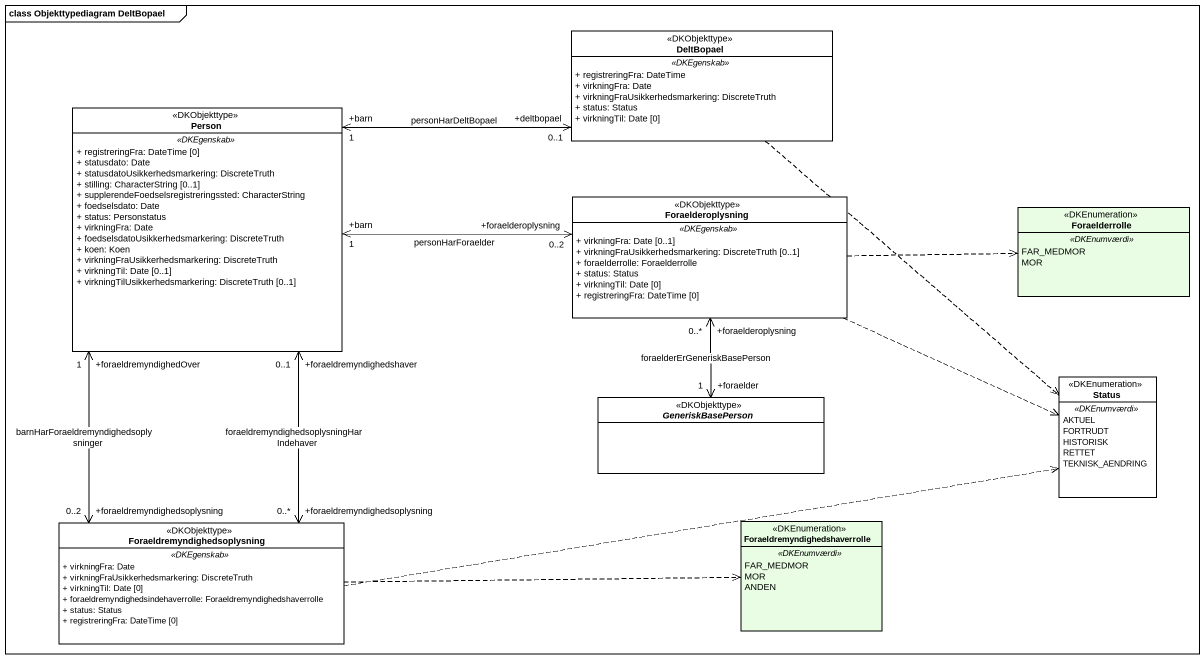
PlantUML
@startuml
mainframe class Objekttypediagram DeltBopael
hide circle
hide empty members
skinparam classAttributeIconSize 0
class DeltBopael <<DKObjekttype>> {
  .. <<DKEgenskab>> ..
  + registreringFra: DateTime
  + virkningFra: Date
  + virkningFraUsikkerhedsmarkering: DiscreteTruth
  + status: Status
  + virkningTil: Date [0]
}
class "Person" as Person_ <<DKObjekttype>> {
  .. <<DKEgenskab>> ..
  + registreringFra: DateTime [0]
  + statusdato: Date
  + statusdatoUsikkerhedsmarkering: DiscreteTruth
  + stilling: CharacterString [0..1]
  + supplerendeFoedselsregistreringssted: CharacterString
  + foedselsdato: Date
  + status: Personstatus
  + virkningFra: Date
  + foedselsdatoUsikkerhedsmarkering: DiscreteTruth
  + koen: Koen
  + virkningFraUsikkerhedsmarkering: DiscreteTruth
  + virkningTil: Date [0..1]
  + virkningTilUsikkerhedsmarkering: DiscreteTruth [0..1]
}
class Foraelderoplysning <<DKObjekttype>> {
  .. <<DKEgenskab>> ..
  + virkningFra: Date [0..1]
  + virkningFraUsikkerhedsmarkering: DiscreteTruth [0..1]
  + foraelderrolle: Foraelderrolle
  + status: Status
  + virkningTil: Date [0]
  + registreringFra: DateTime [0]
}
enum Foraelderrolle <<DKEnumeration>> #E8FDE3 {
  .. <<DKEnumværdi>> ..
  FAR_MEDMOR
  MOR
}
enum Status <<DKEnumeration>> {
  .. <<DKEnumværdi>> ..
  AKTUEL
  FORTRUDT
  HISTORISK
  RETTET
  TEKNISK_AENDRING
}
abstract class GeneriskBasePerson <<DKObjekttype>>
class Foraeldremyndighedsoplysning <<DKObjekttype>> {
  .. <<DKEgenskab>> ..
  + virkningFra: Date
  + virkningFraUsikkerhedsmarkering: DiscreteTruth
  + virkningTil: Date [0]
  + foraeldremyndighedsindehaverrolle: Foraeldremyndighedshaverrolle
  + status: Status
  + registreringFra: DateTime [0]
}
enum "Foraeldremyndighedshaverrolle" as Foraeldremyndighedshaverroll <<DKEnumeration>> #E8FDE3 {
  .. <<DKEnumværdi>> ..
  FAR_MEDMOR
  MOR
  ANDEN
}
DeltBopael ..> Status
Person_ "+barn\n1" <-right-> "+deltbopael\n0..1" DeltBopael : personHarDeltBopael
Person_ "+barn\n1" <-right-> "+foraelderoplysning\n0..2" Foraelderoplysning : personHarForaelder
Person_ "+foraeldremyndighedOver\n1" <--> "+foraeldremyndighedsoplysning\n0..2" Foraeldremyndighedsoplysning : barnHarForaeldremyndighedsoplysninger
Foraelderoplysning .right.> Foraelderrolle
Foraelderoplysning .right.> Status
Foraelderoplysning "+foraelderoplysning\n0..*" <--> "+foraelder\n1" GeneriskBasePerson : foraelderErGeneriskBasePerson
Foraeldremyndighedsoplysning "+foraeldremyndighedsoplysning\n0..*" <-up-> "+foraeldremyndighedshaver\n0..1" Person_ : foraeldremyndighedsoplysningHarIndehaver
Foraeldremyndighedsoplysning .right.> Status
Foraeldremyndighedsoplysning .right.> Foraeldremyndighedshaverroll
@enduml
